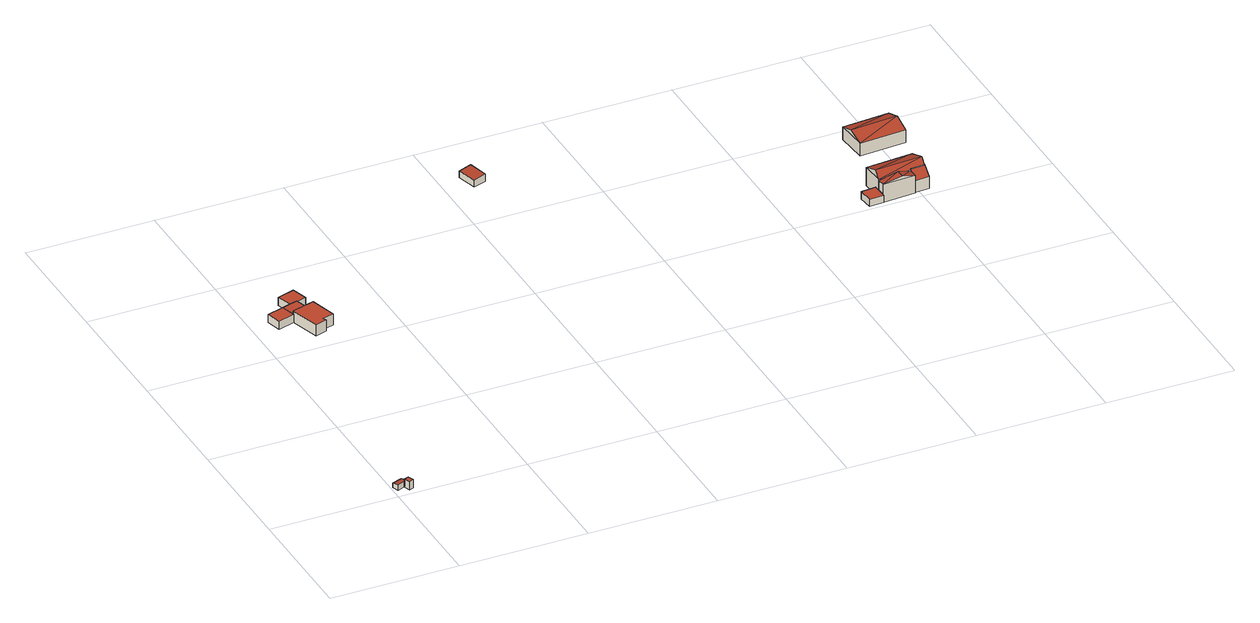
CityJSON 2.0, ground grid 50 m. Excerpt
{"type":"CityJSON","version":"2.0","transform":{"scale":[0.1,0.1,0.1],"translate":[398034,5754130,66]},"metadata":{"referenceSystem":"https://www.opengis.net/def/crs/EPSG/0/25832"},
"CityObjects":{
"building1":{"type":"Building","attributes":{"Gemeindeschluessel":"05515000","Geometrietyp2DReferenz":"3000","function":"51009_1610","roofType":"2100","measuredHeight":2.33},"geometry":[{"type":"Solid","lod":"2","boundaries":[[[[0,1,2,3]],[[4,5,1,0]],[[6,7,5,4]],[[3,2,7,6]],[[4,0,3,6]],[[1,5,7,2]]]],"semantics":{"surfaces":[{"type":"WallSurface"},{"type":"RoofSurface"},{"type":"GroundSurface"}],"values":[[0,0,0,0,1,2]]}}]},
"building2":{"type":"Building","attributes":{"Gemeindeschluessel":"05515000","Geometrietyp2DReferenz":"3000","function":"51009_1610","roofType":"2100","measuredHeight":3.63},"geometry":[{"type":"Solid","lod":"2","boundaries":[[[[8,9,10,11]],[[12,13,9,8]],[[14,15,13,12]],[[11,10,15,14]],[[12,8,11,14]],[[9,13,15,10]]]],"semantics":{"surfaces":[{"type":"WallSurface"},{"type":"RoofSurface"},{"type":"GroundSurface"}],"values":[[0,0,0,0,1,2]]}}]},
"building3":{"type":"Building","attributes":{"Gemeindeschluessel":"05515000","Geometrietyp2DReferenz":"3000","function":"31001_1000"},"address":[{"country":"Germany","locality":"Münster","thoroughfareNumber":"32","thoroughfareName":"Lindenallee"}],"children":["building3-1","building3-2","building3-3"]},
"building3-1":{"type":"BuildingPart","attributes":{"roofType":"1000","measuredHeight":3.33},"parents":["building3"],"geometry":[{"type":"Solid","lod":"2","boundaries":[[[[16,17,18,19]],[[20,21,17,16]],[[22,23,21,20]],[[24,25,23,22]],[[20,16,19,26,24,22]],[[27,18,17,21,23,25]],[[25,24,26,27]],[[27,26,19,18]]]],"semantics":{"surfaces":[{"type":"WallSurface"},{"type":"RoofSurface"},{"type":"GroundSurface"},{"type":"ClosureSurface"}],"values":[[0,0,0,0,1,2,3,3]]}}]},
"building3-2":{"type":"BuildingPart","attributes":{"roofType":"1000","measuredHeight":3.34},"parents":["building3"],"geometry":[{"type":"Solid","lod":"2","boundaries":[[[[28,29,30,31]],[[32,33,29,28]],[[19,18,33,32]],[[32,28,31,26,19]],[[29,33,18,27,30]],[[18,19,26,27]],[[27,26,31,30]]]],"semantics":{"surfaces":[{"type":"WallSurface"},{"type":"RoofSurface"},{"type":"GroundSurface"},{"type":"ClosureSurface"}],"values":[[0,0,0,1,2,3,3]]}}]},
"building3-3":{"type":"BuildingPart","attributes":{"roofType":"1000","measuredHeight":4.68},"parents":["building3"],"geometry":[{"type":"Solid","lod":"2","boundaries":[[[[34,35,36,37]],[[38,39,35,34]],[[40,41,39,38]],[[42,31,30,41,40]],[[43,44,25,24,45]],[[37,36,44,43]],[[45,46,42,40,38,34,37,43]],[[35,39,41,30,27,25,44,36]],[[31,42,46,26]],[[31,26,27,30]],[[26,46,45,24]],[[25,27,26,24]]]],"semantics":{"surfaces":[{"type":"WallSurface"},{"type":"RoofSurface"},{"type":"GroundSurface"},{"type":"ClosureSurface"}],"values":[[0,0,0,0,0,0,1,2,0,3,0,3]]}}]},
"building4":{"type":"Building","attributes":{"Gemeindeschluessel":"05515000","Geometrietyp2DReferenz":"3000","function":"31001_2460","roofType":"1000","measuredHeight":3.36},"geometry":[{"type":"Solid","lod":"2","boundaries":[[[[47,48,17,16]],[[49,50,48,47]],[[51,52,50,49]],[[22,23,52,51]],[[20,21,23,22]],[[16,17,21,20]],[[22,51,49,47,16,20]],[[48,50,52,23,21,17]]]],"semantics":{"surfaces":[{"type":"WallSurface"},{"type":"RoofSurface"},{"type":"GroundSurface"}],"values":[[0,0,0,0,0,0,1,2]]}}]},
"building5":{"type":"Building","attributes":{"Gemeindeschluessel":"05515000","Geometrietyp2DReferenz":"3000","function":"31001_2700","roofType":"2100","measuredHeight":3.25},"geometry":[{"type":"Solid","lod":"2","boundaries":[[[[53,54,55,56]],[[57,58,54,53]],[[59,60,58,57]],[[56,55,60,59]],[[57,53,56,59]],[[54,58,60,55]]]],"semantics":{"surfaces":[{"type":"WallSurface"},{"type":"RoofSurface"},{"type":"GroundSurface"}],"values":[[0,0,0,0,1,2]]}}]},
"building6":{"type":"Building","attributes":{"Gemeindeschluessel":"05515000","Geometrietyp2DReferenz":"3000","function":"31001_2460","roofType":"1000","measuredHeight":3},"geometry":[{"type":"Solid","lod":"2","boundaries":[[[[61,62,63,64]],[[65,66,62,61]],[[67,68,66,65]],[[69,70,68,67]],[[64,63,70,69]],[[67,65,61,64,69]],[[62,66,68,70,63]]]],"semantics":{"surfaces":[{"type":"WallSurface"},{"type":"RoofSurface"},{"type":"GroundSurface"}],"values":[[0,0,0,0,0,1,2]]}}]},
"building7":{"type":"Building","attributes":{"Gemeindeschluessel":"05515000","Geometrietyp2DReferenz":"3000","function":"31001_1000"},"address":[{"country":"Germany","locality":"Münster","thoroughfareNumber":"40","thoroughfareName":"Zum Fischteich"}],"children":["building7-1","building7-2"]},
"building7-1":{"type":"BuildingPart","attributes":{"roofType":"3100","measuredHeight":10.37},"parents":["building7"],"geometry":[{"type":"Solid","lod":"2","boundaries":[[[[71,72,73,74]],[[75,76,72,71]],[[74,73,77,78,79]],[[71,80,75]],[[79,81,74]],[[81,80,71]],[[71,74,81]],[[80,81,79]],[[79,82,83,75,80]],[[72,76,84,77,73]],[[76,75,83,85,84]],[[82,79,78]],[[77,84,85,78]],[[85,83,82,78]]]],"semantics":{"surfaces":[{"type":"WallSurface"},{"type":"RoofSurface"},{"type":"GroundSurface"},{"type":"ClosureSurface"}],"values":[[0,0,0,0,0,1,1,1,1,2,0,0,3,3]]}}]},
"building7-2":{"type":"BuildingPart","attributes":{"roofType":"3100","measuredHeight":8.53},"parents":["building7"],"geometry":[{"type":"Solid","lod":"2","boundaries":[[[[86,87,84,85]],[[88,89,87,86]],[[78,77,89,88]],[[86,90,88]],[[90,86,85]],[[85,83,91,90]],[[88,90,91]],[[91,82,78,88]],[[87,89,77,84]],[[77,78,85,84]],[[83,82,91]],[[83,85,78,82]]]],"semantics":{"surfaces":[{"type":"WallSurface"},{"type":"RoofSurface"},{"type":"GroundSurface"},{"type":"ClosureSurface"}],"values":[[0,0,0,0,1,1,1,1,2,3,0,3]]}}]},
"building8":{"type":"Building","attributes":{"Gemeindeschluessel":"05515000","Geometrietyp2DReferenz":"3000","function":"51009_1610","roofType":"2100","measuredHeight":8.02},"geometry":[{"type":"Solid","lod":"2","boundaries":[[[[92,93,94,95]],[[96,97,93,92]],[[98,99,97,96]],[[95,94,99,98]],[[96,92,95,98]],[[93,97,99,94]]]],"semantics":{"surfaces":[{"type":"WallSurface"},{"type":"RoofSurface"},{"type":"GroundSurface"}],"values":[[0,0,0,0,1,2]]}}]},
"building9":{"type":"Building","attributes":{"Gemeindeschluessel":"05515000","Geometrietyp2DReferenz":"3000","function":"31001_2700","roofType":"3100","measuredHeight":7.41},"geometry":[{"type":"Solid","lod":"2","boundaries":[[[[100,101,102,103]],[[104,105,101,100]],[[106,107,105,104]],[[103,102,107,106]],[[100,108,104]],[[106,109,103]],[[100,103,109]],[[109,108,100]],[[108,109,106]],[[106,104,108]],[[101,105,107,102]]]],"semantics":{"surfaces":[{"type":"WallSurface"},{"type":"RoofSurface"},{"type":"GroundSurface"}],"values":[[0,0,0,0,0,0,1,1,1,1,2]]}}]}
},
"vertices":[
[52,39,41],[52,39,18],[42,62,18],[42,62,37],[11,23,41],[11,23,18],[2,47,37],[2,47,18],
[56,38,54],[56,38,18],[40,33,18],[40,33,51],[65,14,54],[65,14,18],[49,9,51],[49,9,18],
[161,1232,57],[161,1232,24],[130,1223,24],[130,1223,57],[193,1241,57],[193,1241,24],[194,1237,57],[194,1237,24],[209,1187,57],[209,1187,24],[145,1169,57],[145,1169,24],
[81,1146,57],[81,1146,24],[146,1165,24],[146,1165,57],[64,1204,57],[64,1204,24],
[219,1080,70],[219,1080,24],[263,1092,24],[263,1092,70],[224,1065,70],[224,1065,24],[178,1052,70],[178,1052,24],[146,1165,70],[234,1194,70],[234,1194,24],[209,1187,70],[145,1169,70],
[144,1290,57],[144,1290,24],[212,1310,57],[212,1310,24],[230,1248,57],[230,1248,24],
[1100,1711,43],[1100,1711,16],[1150,1725,16],[1150,1725,48],[1079,1788,43],[1079,1788,16],[1129,1802,48],[1129,1802,16],
[2296,1071,40],[2296,1071,10],[2300,1012,10],[2300,1012,40],[2354,1076,40],[2354,1076,10],[2357,1020,40],[2357,1020,10],[2357,1015,40],[2357,1015,10],
[2533,1156,84],[2533,1156,8],[2349,1144,8],[2349,1144,84],[2538,1064,84],[2538,1064,8],[2355,1053,8],[2355,1053,81],[2355,1053,84],[2537,1086,112],[2354,1075,112],[2373,1054,84],[2471,1060,84],[2483,1061,8],[2483,1061,81],
[2485,1028,81],[2485,1028,8],[2357,1020,81],[2357,1020,8],[2435,1025,94],[2433,1058,94],
[2540,1032,58],[2540,1032,10],[2538,1064,10],[2538,1064,90],[2485,1028,58],[2485,1028,10],[2483,1061,90],[2483,1061,10],
[2412,1328,61],[2412,1328,9],[2595,1340,9],[2595,1340,61],[2404,1452,61],[2404,1452,9],[2587,1464,61],[2587,1464,9],[2408,1390,83],[2591,1402,83]
]}
